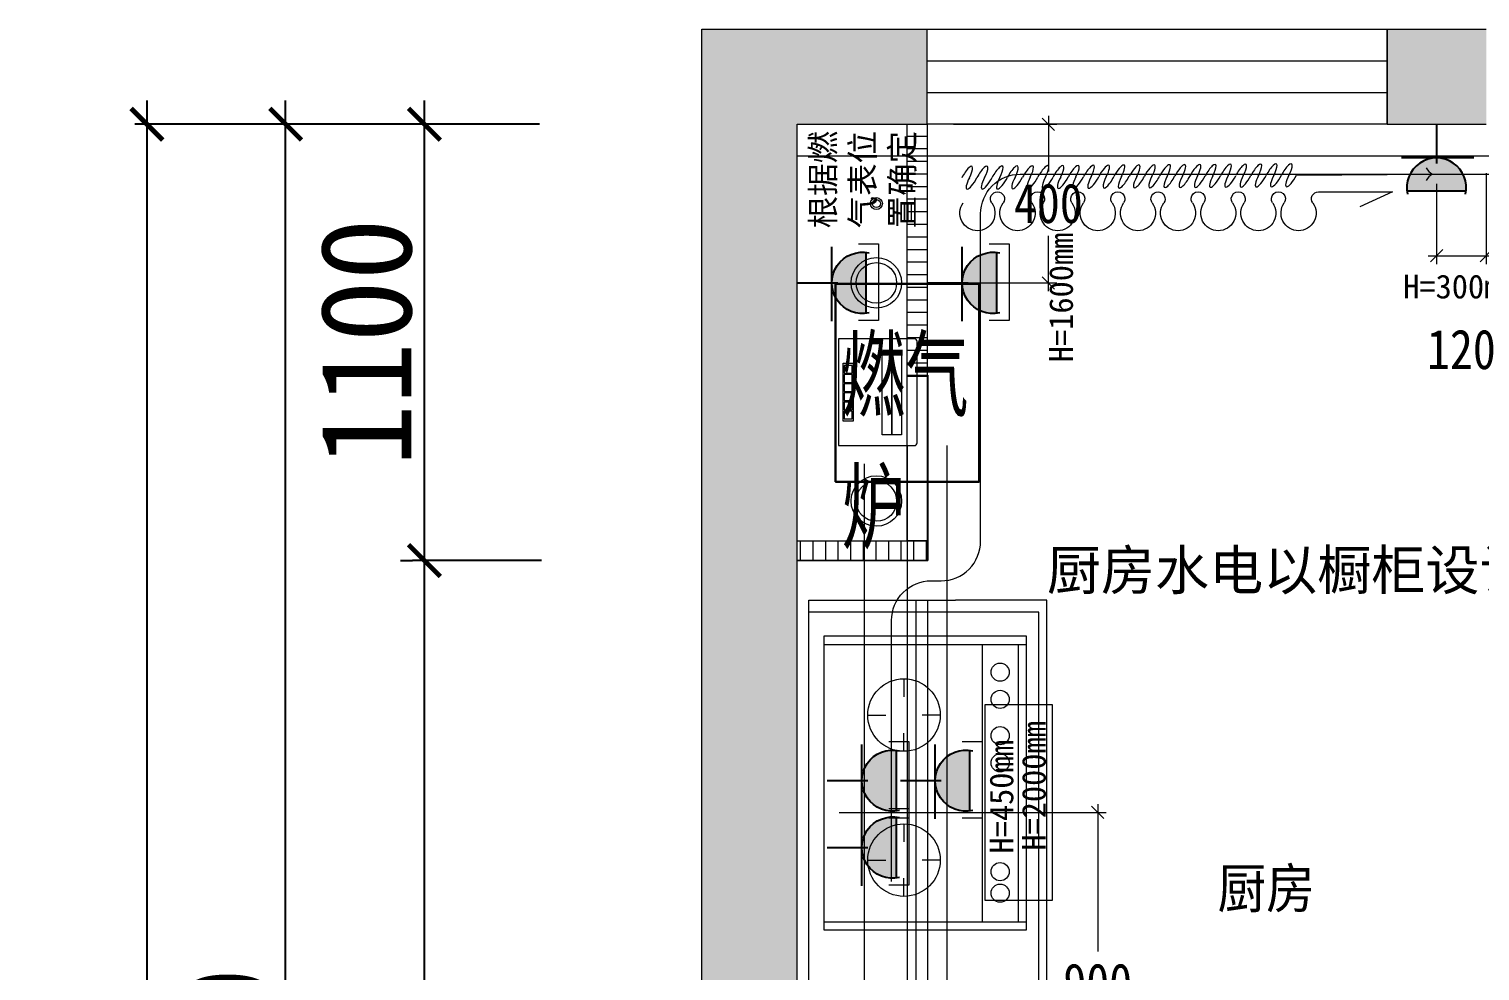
# Model space of a CAD drawing. Header units: millimetres. Extents: x -41640 to 3079702, y -5257903 to 68462.
# Drawn here: x 47798 to 51458, y 15065 to 17440 of the extents above; entities that cross this region are included whole.
import ezdxf

# ---------------------------------------------------------------- set-up
doc = ezdxf.new("R2010")
doc.units = ezdxf.units.MM
doc.header["$LTSCALE"] = 10
doc.linetypes.add('CONTINOUS', pattern=[0])
doc.layers.get('0').update_dxf_attribs({"color": 255})
doc.layers.get('Defpoints').update_dxf_attribs({"color": 255})
for name, color, linetype, lineweight in [('1强弱电插座尺寸', 5, 'Continuous', 0), ('1强电插座布线图', 1, 'Continuous', 30), ('1强电插座布置图', 1, 'Continuous', 30), ('1给水平面布置图', 4, 'Continuous', 13), ('浅线', 251, 'CONTINOUS', 0)]:
    doc.layers.add(name, color=color, linetype=linetype, lineweight=lineweight)
doc.layers.add('2323', color=4, linetype='Continuous')
doc.layers.add('LAYER2', color=8, linetype='Continuous')
doc.styles.add('_THVAC_DIM', font='SIMPLEX', dxfattribs={"width": 0.8, "height": 3.5, "bigfont": 'HZTXT'})
doc.styles.add('_宋体', font='')
doc.styles.get("Standard").update_dxf_attribs({"font": ''})
doc.styles.add('夏建东', font='', dxfattribs={"width": 0.85})
doc.styles.add('邓林', font='simhei.ttf')
doc.styles.get('_宋体').set_extended_font_data('SimSun')
doc.styles.get('Standard').set_extended_font_data('SimSun')
doc.styles.get('夏建东').set_extended_font_data('SimSun')
doc.dimstyles.new('g', dxfattribs={"dimtxt": 100, "dimasz": 31, "dimexe": 21, "dimexo": 30, "dimgap": 31, "dimtad": 1, "dimtih": 1, "dimtoh": 1, "dimdec": 0, "dimrnd": 10, "dimdsep": 46, "dimtxsty": '夏建东', "dimblk": 'OBLIQUE', "dimcen": 2.5, "dimdle": 21, "dimclrd": 5, "dimclre": 5, "dimclrt": 5, "dimadec": 0, "dimazin": 0, "dimtfac": 1, "dimtdec": 0, "dimtmove": 2, "dimatfit": 3, "dimldrblk": 'DOT', "dimfxl": 300, "dimlwd": -1, "dimlwe": -1, "dimarcsym": 1})
doc.dimstyles.get("Standard").update_dxf_attribs({"dimtxt": 0.18, "dimasz": 0.18, "dimexe": 0.18, "dimexo": 0.0625, "dimgap": 0.09, "dimtad": 0, "dimtih": 1, "dimtoh": 1, "dimdec": 4, "dimzin": 0, "dimdsep": 46, "dimtxsty": 'Standard', "dimcen": 0.09, "dimadec": 0, "dimazin": 0, "dimtfac": 1, "dimtdec": 4, "dimtofl": 0, "dimtmove": 0, "dimatfit": 3, "dimfxl": 1, "dimtolj": 1, "dimtzin": 0, "dimarcsym": 0})

# ---------------------------------------------------------------- blocks, each defined once
blk = doc.blocks.new('_ArchTick')
at = {"color": 0, "linetype": 'ByBlock', "const_width": 0.15}
blk.add_lwpolyline([(-0.5, -0.5), (0.5, 0.5)], dxfattribs=at)
blk = doc.blocks.new('*D890')
at = {"layer": 'Defpoints', "color": 0, "lineweight": 30, "ltscale": 0.5}
for p in [(48795.6, 16099.8), (48795.6, 16099.8), (48795.6, 12464.8)]:
    blk.add_point(p, dxfattribs=at)
at = {"layer": '浅线', "color": 8, "lineweight": -2, "ltscale": 0.5}
for p, q in [((48795.6, 12404.8), (48795.6, 16159.8)), ((48735.6, 16099.8), (48765.6, 16099.8)), ((48855.6, 12464.8), (48825.6, 12464.8))]:
    blk.add_line(p, q, dxfattribs=at)
at = {"layer": '浅线', "color": 8, "lineweight": -2, "ltscale": 0.5, "xscale": 80, "yscale": 80, "zscale": 80}
for p, rotation in [((48795.6, 16099.8), 90), ((48795.6, 12464.8), 270)]:
    blk.add_blockref('_ArchTick', p, dxfattribs=dict(at, rotation=rotation))
at = {"layer": '浅线', "color": 45, "ltscale": 0.5, "insert": (48650.6, 14282.3), "char_height": 230, "attachment_point": 5, "rotation": 90, "style": '邓林', "bg_fill": 3, "box_fill_scale": 1.1, "bg_fill_color": 256, "bg_fill_true_color": 13158600, "bg_fill_transparency": 15657684}
blk.add_mtext('3635', dxfattribs=at)
blk = doc.blocks.new('_Dot')
at = {"color": 0, "linetype": 'ByBlock', "lineweight": -2}
blk.add_line((-0.5, 0), (-1, 0), dxfattribs=at)
at = {"color": 0, "linetype": 'ByBlock', "const_width": 0.5}
blk.add_lwpolyline([(-0.25, 0, 1), (0.25, 0, 1)], format="xyb", close=True, dxfattribs=at)
blk = doc.blocks.new('DOT')
at = {"color": 0, "linetype": 'ByBlock'}
blk.add_line((-0.35, 0), (-1, 0), dxfattribs=at)
at = {"color": 0, "linetype": 'ByBlock', "const_width": 0.35}
blk.add_lwpolyline([(-0.175, 0, 1), (0.175, 0, 1)], format="xyb", close=True, dxfattribs=at)
blk = doc.blocks.new('*D892')
at = {"layer": 'Defpoints', "color": 0, "lineweight": 30, "ltscale": 0.5}
for p in [(49145.6, 17199.8), (48095.6, 7529.8), (49145.6, 7529.8)]:
    blk.add_point(p, dxfattribs=at)
at = {"layer": '浅线', "color": 8, "lineweight": -2, "ltscale": 0.5}
for p, q in [((48095.6, 17259.8), (48095.6, 7469.8)), ((49085.6, 17199.8), (48065.6, 17199.8)), ((49085.6, 7529.8), (48065.6, 7529.8))]:
    blk.add_line(p, q, dxfattribs=at)
at = {"layer": '浅线', "color": 8, "lineweight": -2, "ltscale": 0.5, "xscale": 80, "yscale": 80, "zscale": 80}
for p, rotation in [((48095.6, 17199.8), 90), ((48095.6, 7529.8), 270)]:
    blk.add_blockref('_ArchTick', p, dxfattribs=dict(at, rotation=rotation))
at = {"layer": '浅线', "color": 45, "ltscale": 0.5, "insert": (47949.3, 12364.8), "char_height": 230, "attachment_point": 5, "rotation": 90, "style": '邓林', "bg_fill": 3, "box_fill_scale": 1.1, "bg_fill_color": 256, "bg_fill_true_color": 13158600, "bg_fill_transparency": 8725552}
blk.add_mtext('9670', dxfattribs=at)
blk = doc.blocks.new('*D921')
at = {"layer": 'Defpoints', "color": 0, "lineweight": 30, "ltscale": 0.5}
for p in [(48445.6, 17199.8), (49145.6, 17199.8), (49390.5, 12319.8)]:
    blk.add_point(p, dxfattribs=at)
at = {"layer": '浅线', "color": 8, "lineweight": -2, "ltscale": 0.5}
for p, q in [((48445.6, 12259.8), (48445.6, 17259.8)), ((49085.6, 17199.8), (48415.6, 17199.8)), ((49330.5, 12319.8), (48415.6, 12319.8))]:
    blk.add_line(p, q, dxfattribs=at)
at = {"layer": '浅线', "color": 8, "lineweight": -2, "ltscale": 0.5, "xscale": 80, "yscale": 80, "zscale": 80}
for p, rotation in [((48445.6, 17199.8), 90), ((48445.6, 12319.8), 270)]:
    blk.add_blockref('_ArchTick', p, dxfattribs=dict(at, rotation=rotation))
at = {"layer": '浅线', "color": 45, "ltscale": 0.5, "insert": (48299.3, 14759.8), "char_height": 230, "attachment_point": 5, "rotation": 90, "style": '邓林', "bg_fill": 3, "box_fill_scale": 1.1, "bg_fill_color": 256, "bg_fill_true_color": 13158600, "bg_fill_transparency": 15653556}
blk.add_mtext('4880', dxfattribs=at)
blk = doc.blocks.new('*D922')
at = {"layer": 'Defpoints', "color": 0, "lineweight": 30, "ltscale": 0.5}
for p in [(48795.6, 17199.8), (49045.6, 17199.8), (49151.1, 16099.8)]:
    blk.add_point(p, dxfattribs=at)
at = {"layer": '浅线', "color": 8, "lineweight": -2, "ltscale": 0.5}
for p, q in [((48795.6, 16039.8), (48795.6, 17259.8)), ((48985.6, 17199.8), (48765.6, 17199.8)), ((49091.1, 16099.8), (48765.6, 16099.8))]:
    blk.add_line(p, q, dxfattribs=at)
at = {"layer": '浅线', "color": 8, "lineweight": -2, "ltscale": 0.5, "xscale": 80, "yscale": 80, "zscale": 80}
for p, rotation in [((48795.6, 17199.8), 90), ((48795.6, 16099.8), 270)]:
    blk.add_blockref('_ArchTick', p, dxfattribs=dict(at, rotation=rotation))
at = {"layer": '浅线', "color": 45, "ltscale": 0.5, "insert": (48649.3, 16649.8), "char_height": 230, "attachment_point": 5, "rotation": 90, "style": '邓林', "bg_fill": 3, "box_fill_scale": 1.1, "bg_fill_color": 256, "bg_fill_true_color": 13158600, "bg_fill_transparency": 3873330}
blk.add_mtext('1100', dxfattribs=at)
blk = doc.blocks.new('_Oblique')
at = {"color": 0, "linetype": 'ByBlock', "lineweight": -2}
blk.add_line((-0.5, -0.5), (0.5, 0.5), dxfattribs=at)
blk = doc.blocks.new('*D931')
at = {"layer": '1强弱电插座尺寸', "color": 5, "ltscale": 0.01}
for p, q in [((50493.8, 15485.8), (50493.8, 15114.5)), ((49841.6, 15464.8), (50514.8, 15464.8)), ((50493.8, 14546.2), (50493.8, 14952.5)), ((50001.7, 14567.2), (50514.8, 14567.2))]:
    blk.add_line(p, q, dxfattribs=at)
at = {"layer": 'Defpoints', "color": 0, "linetype": 'ByBlock', "lineweight": 30, "ltscale": 0.01}
for p in [(49811.6, 15464.8), (50493.8, 15464.8), (49971.7, 14567.2)]:
    blk.add_point(p, dxfattribs=at)
at = {"layer": '1强弱电插座尺寸', "color": 5, "linetype": 'ByBlock', "ltscale": 0.01, "xscale": 31, "yscale": 31, "zscale": 31}
for p, rotation in [((50493.8, 15464.8), 90), ((50493.8, 14567.2), 270)]:
    blk.add_blockref('_Oblique', p, dxfattribs=dict(at, rotation=rotation))
at = {"layer": '1强弱电插座尺寸', "color": 5, "linetype": 'ByBlock', "lineweight": 13, "ltscale": 0.01, "insert": (50493.8, 15033.5), "char_height": 100, "attachment_point": 5, "style": '夏建东'}
blk.add_mtext('900', dxfattribs=at)
blk = doc.blocks.new('*D932')
at = {"layer": '1强弱电插座尺寸', "color": 5, "ltscale": 0.01}
for p, q in [((51473.6, 17076), (51473.6, 16847.1)), ((51348.6, 17049.7), (51348.6, 16847.1)), ((51327.6, 16868.1), (51494.6, 16868.1))]:
    blk.add_line(p, q, dxfattribs=at)
at = {"layer": 'Defpoints', "color": 0, "linetype": 'ByBlock', "lineweight": 30, "ltscale": 0.01}
for p in [(51473.6, 17106), (51348.6, 17079.7), (51473.6, 16868.1)]:
    blk.add_point(p, dxfattribs=at)
at = {"layer": '1强弱电插座尺寸', "color": 5, "linetype": 'ByBlock', "ltscale": 0.01, "xscale": 31, "yscale": 31, "zscale": 31, "rotation": 180}
blk.add_blockref('_Oblique', (51348.6, 16868.1), dxfattribs=at)
at = {"layer": '1强弱电插座尺寸', "color": 5, "linetype": 'ByBlock', "ltscale": 0.01, "xscale": 31, "yscale": 31, "zscale": 31}
blk.add_blockref('_Oblique', (51473.6, 16868.1), dxfattribs=at)
at = {"layer": '1强弱电插座尺寸', "color": 5, "linetype": 'ByBlock', "lineweight": 13, "ltscale": 0.01, "insert": (51411.1, 16631.6), "char_height": 100, "attachment_point": 5, "style": '夏建东'}
blk.add_mtext('120', dxfattribs=at)
blk = doc.blocks.new('b-ranqijiliang')
at = {"color": 0, "linetype": 'ByBlock', "elevation": 0}
blk.add_lwpolyline([(199708.9, 31158), (199708.9, 31342.3), (199308.9, 31342.3), (199308.9, 31058, 0.414214), (199318.9, 31048), (199698.9, 31048, 0.414214), (199708.9, 31058), (199708.9, 31158)], format="xyb", dxfattribs=at)
for points in [[(199400.9, 31324), (199616.9, 31324), (199616.9, 31287.5), (199400.9, 31287.5)], [(199438, 31291.2), (199438, 31320.4), (199408.8, 31320.4), (199408.8, 31291.2)], [(199472.2, 31291.2), (199472.2, 31320.4), (199443, 31320.4), (199443, 31291.2)], [(199506.4, 31291.2), (199506.4, 31320.4), (199477.2, 31320.4), (199477.2, 31291.2)], [(199540.6, 31291.2), (199540.6, 31320.4), (199511.4, 31320.4), (199511.4, 31291.2)], [(199574.8, 31291.2), (199574.8, 31320.4), (199545.6, 31320.4), (199545.6, 31291.2)], [(199609, 31291.2), (199609, 31320.4), (199579.8, 31320.4), (199579.8, 31291.2)], [(199349.6, 31178.8), (199663.2, 31178.8), (199663.2, 31142.3), (199349.6, 31142.3)], [(199349.6, 31142.3), (199663.2, 31142.3), (199663.2, 31105.8), (199349.6, 31105.8)]]:
    blk.add_lwpolyline(points, close=True, dxfattribs=at)
blk = doc.blocks.new('强电插座')
at = {"lineweight": 0}
h = blk.add_hatch(color=12, dxfattribs=at)
h.set_gradient(color1=(216, 3, 3), color2=(230, 5, 5), tint=1, name='CYLINDER')
h.paths.add_polyline_path([(88497.8, 75989.2, 1.129445), (88497.8, 75909.4)])
at = {"layer": '2323', "color": 1}
for p, q in [((88452.6, 75999.6), (88452.6, 75902)), ((88497.8, 75989.2), (88497.8, 75909.4)), ((88407.2, 75949.3), (88460.4, 75949.3))]:
    blk.add_line(p, q, dxfattribs=at)
blk.add_arc((88492.9, 75949.3), 40.2, 77.2553, 282.7447, dxfattribs=at)
at = {"layer": 'LAYER2', "color": 1, "ltscale": 20}
blk.add_line((88456.4, 75966.1), (88456.4, 75966.1), dxfattribs=at)
blk = doc.blocks.new('强电防水插座')
at = {"layer": '1强电插座布置图', "color": 1, "linetype": 'ByBlock', "lineweight": 9}
blk.add_lwpolyline([(-166178.2, 222988.6), (-166178.2, 223049.7), (-165944.2, 223049.7), (-165944.2, 222988.6)], dxfattribs=at)
at = {"layer": '1强电插座布置图', "color": 250, "linetype": 'ByBlock', "lineweight": 9, "extrusion": (0, 0, -1), "xscale": 2.325322137214242, "yscale": 2.325322137214242, "zscale": -2.325322137599869, "rotation": 90}
blk.add_blockref('强电插座', (342665.7, 17225.9), dxfattribs=at)
blk = doc.blocks.new('*D960')
at = {"layer": '1强弱电插座尺寸', "color": 5, "ltscale": 0.01}
for p, q in [((50369.3, 17220.8), (50369.3, 17080.8)), ((50130.2, 17199.8), (50390.3, 17199.8)), ((50369.3, 16778.8), (50369.3, 16918.8)), ((50129.7, 16799.8), (50390.3, 16799.8))]:
    blk.add_line(p, q, dxfattribs=at)
at = {"layer": 'Defpoints', "color": 0, "linetype": 'ByBlock', "lineweight": 30, "ltscale": 0.01}
for p in [(50100.2, 17199.8), (50099.7, 16799.8), (50369.3, 16799.8)]:
    blk.add_point(p, dxfattribs=at)
at = {"layer": '1强弱电插座尺寸', "color": 5, "linetype": 'ByBlock', "ltscale": 0.01, "xscale": 31, "yscale": 31, "zscale": 31}
for p, rotation in [((50369.3, 17199.8), 90), ((50369.3, 16799.8), 270)]:
    blk.add_blockref('_Oblique', p, dxfattribs=dict(at, rotation=rotation))
at = {"layer": '1强弱电插座尺寸', "color": 5, "linetype": 'ByBlock', "lineweight": 13, "ltscale": 0.01, "insert": (50369.3, 16999.8), "char_height": 100, "attachment_point": 5, "style": '夏建东'}
blk.add_mtext('400', dxfattribs=at)

msp = doc.modelspace()

# ---------------------------------------------------------------- hatches: boundary and pattern name
at = {"layer": '浅线', "ltscale": 0.5}
h = msp.add_hatch(color=256, dxfattribs=at)
h.dxf.hatch_style = 1
h.paths.add_polyline_path([(49495.6, 10089.8), (52107.6, 10089.8), (52107.6, 7289.8), (52497.6, 7289.8), (52497.6, 7529.8), (52347.6, 7529.8), (52347.6, 10329.8), (49735.6, 10329.8), (49735.6, 17199.8), (50063.6, 17199.8), (50063.6, 17439.8), (49495.6, 17439.8)])
h = msp.add_hatch(color=256, dxfattribs=at)
h.dxf.hatch_style = 1
h.paths.add_polyline_path([(52063.6, 17439.8), (52063.6, 17199.8), (53063.6, 17199.8), (53063.6, 17439.8)])
h.paths.add_polyline_path([(51223.6, 17199.8), (51473.6, 17199.8), (51473.6, 17439.8), (51223.6, 17439.8)])
h = msp.add_hatch(dxfattribs=at)
h.set_pattern_fill('ANSI31', color=256, scale=10, angle=135)
h.set_pattern_definition([(180, (-413968.42, -221526.447), (-5e-15, -31.75), [])])
h.paths.add_polyline_path([(50013.6, 17199.8), (50063.6, 17199.8), (50063.6, 16564.8), (50013.6, 16564.8)])
h = msp.add_hatch(dxfattribs=at)
h.set_pattern_fill('ANSI31', color=256, scale=10, angle=45)
h.set_pattern_definition([(90, (-413964.42, -221526.447), (-31.75, 5e-15), [])])
h.paths.add_polyline_path([(49735.6, 16149.8), (50065.3, 16149.8), (50065.3, 16099.8), (49735.6, 16099.8)])

# ---------------------------------------------------------------- linework, layer by layer
at = {"layer": '1强弱电插座尺寸', "color": 1, "linetype": 'ByBlock', "lineweight": 9}
msp.add_lwpolyline([(50379.1, 15736.5), (50379.1, 15242.8), (50209.8, 15242.8), (50209.8, 15736.5)], close=True, dxfattribs=at)
at = {"layer": '1强电插座布线图', "color": 2, "lineweight": 0, "ltscale": 0.1}
msp.add_lwpolyline([(49973.9, 15290.7), (49973.9, 15948.8, -0.414214), (50073.9, 16048.8), (50098.6, 16048.8, 0.414214), (50198.6, 16148.8), (50198.6, 16973.9, -0.414214), (50298.6, 17073.9), (51844.4, 17073.9, -0.414214), (51944.4, 16973.9), (51944.4, 12843.5, 0.414214), (52044.4, 12743.5), (53403.5, 12743.5, -0.414214), (53503.5, 12643.5), (53503.5, 9561.7, 0.414214), (53603.5, 9461.7), (53807.6, 9461.7)], format="xyb", dxfattribs=at)
at = {"layer": '1给水平面布置图', "linetype": 'Continuous', "lineweight": 30}
msp.add_lwpolyline([(49832.7, 16797.8), (50194.4, 16797.8), (50194.4, 16298.5), (49832.7, 16298.5)], close=True, dxfattribs=at)
at = {"layer": '1给水平面布置图', "color": 1, "lineweight": 0, "ltscale": 0.1}
msp.add_lwpolyline([(50013.6, 16389.5), (50013.6, 11543.6), (64745.6, 11543.6), (64745.6, 11443.6), (49905.6, 11443.6), (49905.6, 13173.6)], dxfattribs=at)
at = {"layer": '1给水平面布置图', "lineweight": 0, "ltscale": 0.1}
msp.add_lwpolyline([(50113.6, 16389.5), (50113.6, 11643.6)], dxfattribs=at)
at = {"layer": '1给水平面布置图', "color": 6, "lineweight": 0, "ltscale": 0.1}
msp.add_lwpolyline([(49905.6, 13173.6), (49905.6, 16343.6)], dxfattribs=at)
at = {"layer": '浅线', "ltscale": 0.5}
for p, q in [((49495.6, 10089.8), (49495.6, 17439.8)), ((49495.6, 17439.8), (50063.6, 17439.8)), ((51223.6, 17439.8), (51473.6, 17439.8)), ((51223.6, 17199.8), (51223.6, 17439.8)), ((50063.6, 17359.8), (51223.6, 17359.8)), ((50063.6, 17279.8), (51223.6, 17279.8)), ((49735.6, 10329.8), (49735.6, 17199.8)), ((49735.6, 17199.8), (50063.6, 17199.8)), ((51223.6, 17199.8), (51473.6, 17199.8)), ((49735.6, 17119.8), (65335.6, 17119.8)), ((49735.6, 17119.8), (65335.6, 17119.8)), ((50995.3, 17071.3), (51338.4, 17073.9)), ((51050.9, 17029.2), (51237.2, 17029.2)), ((51237.2, 17029.2), (51155.2, 16991.9)), ((49964, 16659), (49839.8, 16659)), ((49839.8, 16659), (49839.8, 16389.5)), ((50031.3, 16659), (49964, 16659)), ((50038.1, 16396.3), (50038.1, 16652.3)), ((49950, 16416.9), (49950, 16628.2)), ((49950, 16628.2), (49974.5, 16628.2)), ((49974.5, 16628.2), (49974.5, 16416.9)), ((49974.5, 16416.9), (49974.5, 16628.2)), ((49974.5, 16628.2), (49999.1, 16628.2)), ((49999.1, 16628.2), (49999.1, 16416.9)), ((49852.1, 16451.5), (49852.1, 16597)), ((49852.1, 16597), (49876.7, 16597)), ((49874.2, 16591.7), (49854.6, 16591.7)), ((49854.6, 16591.7), (49854.6, 16572)), ((49874.2, 16572), (49874.2, 16591.7)), ((49876.7, 16597), (49876.7, 16451.5)), ((49854.6, 16572), (49874.2, 16572)), ((49874.2, 16568.7), (49854.6, 16568.7)), ((49854.6, 16568.7), (49854.6, 16549)), ((49854.6, 16549), (49874.2, 16549)), ((49874.2, 16545.6), (49854.6, 16545.6)), ((49854.6, 16545.6), (49854.6, 16526)), ((49874.2, 16549), (49874.2, 16568.7)), ((49874.2, 16526), (49874.2, 16545.6)), ((50013.6, 16564.8), (50063.6, 16564.8)), ((50013.6, 16149.8), (50013.6, 16564.8)), ((50063.6, 16566.4), (50063.6, 16151.4)), ((49854.6, 16526), (49874.2, 16526)), ((49874.2, 16522.6), (49854.6, 16522.6)), ((49854.6, 16522.6), (49854.6, 16502.9)), ((49874.2, 16502.9), (49874.2, 16522.6)), ((49854.6, 16502.9), (49874.2, 16502.9)), ((49874.2, 16499.5), (49854.6, 16499.5)), ((49854.6, 16499.5), (49854.6, 16479.9)), ((49854.6, 16479.9), (49874.2, 16479.9)), ((49874.2, 16476.5), (49854.6, 16476.5)), ((49854.6, 16476.5), (49854.6, 16456.8)), ((49874.2, 16479.9), (49874.2, 16499.5)), ((49874.2, 16456.8), (49874.2, 16476.5)), ((49876.7, 16451.5), (49852.1, 16451.5)), ((49854.6, 16456.8), (49874.2, 16456.8)), ((49974.5, 16416.9), (49950, 16416.9)), ((49999.1, 16416.9), (49974.5, 16416.9)), ((49839.8, 16389.5), (50031.3, 16389.5)), ((50063.6, 16149.8), (50013.6, 16149.8)), ((49765.6, 12494.8), (49765.6, 15999.8)), ((49765.6, 15999.8), (50135.3, 15999.8)), ((50035.6, 12464.8), (50035.6, 15999.8)), ((50065.6, 12464.8), (50065.6, 15999.8)), ((50365.6, 15999.8), (50135.3, 15999.8)), ((50365.6, 12969.8), (50365.6, 15999.8)), ((50345.6, 15969.8), (49765.6, 15969.8)), ((50345.6, 12949.8), (50345.6, 15969.8)), ((49804, 15167.8), (49804, 15909.8)), ((49804, 15909.8), (50313, 15909.8)), ((50313, 15886.9), (49804, 15886.9)), ((50202, 15886.9), (50202, 15187.8)), ((50293.4, 15886.9), (50293.4, 15187.8)), ((50313, 15909.8), (50313, 15167.8)), ((50005.2, 15801.8), (50005.2, 15756.1)), ((49913.7, 15710.3), (49959.5, 15710.3)), ((50096.6, 15710.3), (50050.9, 15710.3)), ((50005.2, 15618.9), (50005.2, 15664.6)), ((50005.2, 15436), (50005.2, 15390.3)), ((49913.7, 15344.6), (49959.5, 15344.6)), ((50096.6, 15344.6), (50050.9, 15344.6)), ((50005.2, 15253.1), (50005.2, 15298.9)), ((50192.6, 15187.8), (49804, 15187.8)), ((50313, 15187.8), (49804, 15187.8)), ((50313, 15167.8), (49804, 15167.8))]:
    msp.add_line(p, q, dxfattribs=at)
for points in [[(50063.6, 17439.8), (51223.6, 17439.8), (51223.6, 17199.8), (50063.6, 17199.8)], [(50013.6, 17199.8), (50063.6, 17199.8), (50063.6, 16564.8), (50013.6, 16564.8)], [(50013.6, 16566.8), (50065.6, 16566.8), (50065.6, 16149.8), (50013.6, 16149.8)], [(49735.6, 16149.8), (50065.3, 16149.8), (50065.3, 16099.8), (49735.6, 16099.8)]]:
    msp.add_lwpolyline(points, close=True, dxfattribs=at)
msp.add_lwpolyline([(49735.6, 16099.8), (50065.3, 16099.8), (50065.3, 16149.8), (50035.6, 16149.8), (50035.6, 16149.8)], dxfattribs=at)
for centre, radius in [((49935.6, 16999.8), 15), ((49935.6, 16999.8), 15), ((49935.6, 16999.8), 10), ((49935.6, 16999.8), 10), ((49935.6, 16799.8), 63.7), ((49935.6, 16799.8), 51.1), ((49935.6, 16249.8), 63.7), ((49935.6, 16249.8), 51.1), ((50247.7, 15818.4), 22.9), ((50005.2, 15710.3), 91.4), ((50247.7, 15749.8), 22.9), ((50247.7, 15658.3), 22.9), ((50247.7, 15589.8), 22.9), ((50005.2, 15344.6), 91.4), ((50247.7, 15315.4), 22.9), ((50247.7, 15261.3), 22.9)]:
    msp.add_circle(centre, radius, dxfattribs=at)
for centre, radius, start, end in [((51354.5, 17106.2), 36.1, 207.2553, 243.4645), ((51355, 17041.9), 36.1, 117.4106, 153.6198), ((50031.3, 16652.3), 6.74, 0, 90), ((50031.3, 16396.3), 6.74, 270, 0)]:
    msp.add_arc(centre, radius, start, end, dxfattribs=at)
for centre, major_axis, start_param, end_param in [((50160.5, 17064.9), (16.3, 28.7), 4.858306, 7.999899), ((50198.9, 17065.2), (16.3, 28.7), 4.858306, 7.999899), ((50237.2, 17065.5), (16.3, 28.7), 4.858306, 7.999899), ((50275.6, 17065.8), (16.3, 28.7), 4.858306, 7.999899), ((50314, 17066.1), (16.3, 28.7), 4.858306, 7.999899), ((50352.4, 17066.4), (16.3, 28.7), 4.858306, 7.999899), ((50390.8, 17066.7), (16.3, 28.7), 4.858306, 7.999899), ((50429.2, 17067), (16.3, 28.7), 4.858306, 7.999899), ((50467.5, 17067.3), (16.3, 28.7), 4.858306, 7.999899), ((50505.9, 17067.6), (-16.3, -28.7), 1.716714, 4.858306), ((50544.3, 17067.8), (-16.3, -28.7), 1.716714, 4.858306), ((50582.7, 17068.1), (-16.3, -28.7), 1.716714, 4.858306), ((50621.1, 17068.4), (-16.3, -28.7), 1.716714, 4.858306), ((50659.5, 17068.7), (-16.3, -28.7), 1.716714, 4.858306), ((50697.9, 17069), (-16.3, -28.7), 1.716714, 4.858306), ((50736.2, 17069.3), (-16.3, -28.7), 1.716714, 4.858306), ((50774.6, 17069.6), (16.3, 28.7), 4.858306, 7.999899), ((50813, 17069.9), (16.3, 28.7), 4.858306, 7.999899), ((50851.4, 17070.2), (16.3, 28.7), 4.858306, 7.999899), ((50889.8, 17070.5), (16.3, 28.7), 4.858306, 7.999899), ((50928.2, 17070.8), (16.3, 28.7), 4.858306, 7.999899), ((50966.5, 17071.1), (16.3, 28.7), 4.858306, 7.999899), ((50179.7, 17065.1), (16.3, 28.7), 1.716714, 4.858306), ((50218, 17065.4), (16.3, 28.7), 1.716714, 4.858306), ((50256.4, 17065.6), (16.3, 28.7), 1.716714, 4.858306), ((50294.8, 17065.9), (16.3, 28.7), 1.716714, 4.858306), ((50333.2, 17066.2), (16.3, 28.7), 1.716714, 4.858306), ((50371.6, 17066.5), (16.3, 28.7), 1.716714, 4.858306), ((50410, 17066.8), (16.3, 28.7), 1.716714, 4.858306), ((50448.4, 17067.1), (16.3, 28.7), 1.716714, 4.858306), ((50486.7, 17067.4), (16.3, 28.7), 1.716714, 4.858306), ((50525.1, 17067.7), (-16.3, -28.7), 4.858306, 7.999899), ((50563.5, 17068), (-16.3, -28.7), 4.858306, 7.999899), ((50601.9, 17068.3), (-16.3, -28.7), 4.858306, 7.999899), ((50640.3, 17068.6), (-16.3, -28.7), 4.858306, 7.999899), ((50678.7, 17068.9), (-16.3, -28.7), 4.858306, 7.999899), ((50717, 17069.2), (-16.3, -28.7), 4.858306, 7.999899), ((50755.4, 17069.5), (16.3, 28.7), 1.716714, 4.858306), ((50793.8, 17069.8), (16.3, 28.7), 1.716714, 4.858306), ((50832.2, 17070), (16.3, 28.7), 1.716714, 4.858306), ((50870.6, 17070.3), (16.3, 28.7), 1.716714, 4.858306), ((50909, 17070.6), (16.3, 28.7), 1.716714, 4.858306), ((50947.4, 17070.9), (16.3, 28.7), 1.716714, 4.858306), ((50985.7, 17071.2), (16.3, 28.7), 1.716714, 4.858306)]:
    msp.add_ellipse(centre, major_axis=major_axis, ratio=0.254545, start_param=start_param, end_param=end_param, dxfattribs=at)
at = {"layer": '浅线', "ltscale": 0.5, "extrusion": (0, 0, -1)}
for centre, major_axis, start_param, end_param in [((50241.1, 17011.5), (12.6, -12.6), 1.740708, 3.927048), ((50240.9, 17011.5), (-12.6, -12.6), 2.356251, 4.542591), ((50342.1, 17011.5), (-12.6, -12.6), 0.169911, 4.542591), ((50443.4, 17011.5), (12.6, -12.6), 1.740708, 6.113388), ((50544.6, 17011.5), (12.6, -12.6), 1.740708, 6.113388), ((50645.9, 17011.5), (12.6, -12.6), 1.740708, 3.927048), ((50645.9, 17011.5), (-12.6, -12.6), 2.356251, 4.542591), ((50747.1, 17011.5), (-12.6, -12.6), 0.169911, 4.542591), ((50848.4, 17011.5), (12.6, -12.6), 1.740708, 6.113388), ((50949.6, 17011.5), (12.6, -12.6), 1.740708, 6.113388), ((51050.9, 17011.5), (12.6, -12.6), 1.740708, 3.927048), ((50190.5, 16975.7), (31.3, -31.3), 0.785455, 2.971795), ((50190.5, 16975.7), (31.3, -31.3), 4.8823, 7.06864), ((50291.5, 16975.7), (-31.3, -31.3), -0.785341, 1.400999), ((50291.5, 16975.7), (-31.3, -31.3), 3.311504, 5.497844), ((50392.8, 16975.7), (31.3, -31.3), 0.785455, 2.971795), ((50392.8, 16975.7), (31.3, -31.3), 4.8823, 7.06864), ((50494, 16975.7), (31.3, -31.3), 0.785455, 2.971795), ((50494, 16975.7), (-31.3, -31.3), 3.311504, 5.497844), ((50595.3, 16975.7), (31.3, -31.3), 0.785455, 2.971795), ((50595.3, 16975.7), (31.3, -31.3), 4.8823, 7.06864), ((50696.5, 16975.7), (-31.3, -31.3), -0.785341, 1.400999), ((50696.5, 16975.7), (-31.3, -31.3), 3.311504, 5.497844), ((50797.8, 16975.7), (31.3, -31.3), 0.785455, 2.971795), ((50797.8, 16975.7), (31.3, -31.3), 4.8823, 7.06864), ((50899, 16975.7), (31.3, -31.3), 0.785455, 2.971795), ((50899, 16975.7), (-31.3, -31.3), 3.311504, 5.497844), ((51000.3, 16975.7), (31.3, -31.3), 0.785455, 2.971795), ((51000.3, 16975.7), (31.3, -31.3), 4.8823, 7.06864)]:
    msp.add_ellipse(centre, major_axis=major_axis, ratio=1, start_param=start_param, end_param=end_param, dxfattribs=at)

# ---------------------------------------------------------------- block references
at = {"layer": '1强电插座布置图', "color": 1, "linetype": 'ByBlock', "lineweight": 9, "rotation": 270}
for name, p, xscale, yscale, zscale in [('强电插座', (-90223.1, 181993.2), 1.864028126758058, 1.864028126758058, 1.864028126746416), ('强电防水插座', (-134446.6, -120475.7), 0.8266666851995979, 0.8266666851995979, 0.8266666851937761), ('强电防水插座', (-134117.4, -120475.7), 0.8266666851995979, 0.8266666851995979, 0.8266666851937761), ('强电防水插座', (-134370.5, -121730.6), 0.8266666851995979, 0.8266666851995979, 0.8266666851937761), ('强电防水插座', (-134185.5, -121730.6), 0.8266666851995979, 0.8266666851995979, 0.8266666851937761), ('强电防水插座', (-134370.5, -121899.3), 0.8266666851995979, 0.8266666851995979, 0.8266666851937761)]:
    msp.add_blockref(name, p, dxfattribs=dict(at, xscale=xscale, yscale=yscale, zscale=zscale))
at = {"layer": '浅线', "ltscale": 0.5, "xscale": 0.6736769493727479, "yscale": 0.6736769493727479, "zscale": 0.6736769493647001, "rotation": 90}
msp.add_blockref('b-ranqijiliang', (70954.4, -117880.3, 0), dxfattribs=at)

# ---------------------------------------------------------------- texts
at = {"layer": '1强弱电插座尺寸', "color": 1, "linetype": 'ByBlock', "lineweight": 9, "char_height": 60, "width": 325.854, "attachment_point": 9}
for s, insert, rotation in [('{\\fSimSun|b0|i0|c134|p2;根据燃气表位置确定}', (50037.7, 17182.8), 90), ('H=1600mm', (50432.3, 16926.4), 90), ('H=300mm', (51550.1, 16759.6), 360), ('H=2000mm', (50363.7, 15694.9), 90), ('H=450mm', (50281.9, 15647), 90)]:
    msp.add_mtext(s, dxfattribs=dict(at, insert=insert, rotation=rotation))
at = {"layer": '1给水平面布置图', "linetype": 'Continuous', "lineweight": 30, "insert": (49848.3, 16662.2), "char_height": 200, "width": 383.478, "attachment_point": 1, "style": '_THVAC_DIM'}
msp.add_mtext('燃气炉', dxfattribs=at)
at = {"layer": '浅线', "ltscale": 0.5, "char_height": 100, "attachment_point": 1}
for s, width, insert, style in [('厨房水电以橱柜设计为准', 6445.642, (50365.6, 16125.9), '_宋体'), ('{\\fSimSun|b0|i0|c134|p2;\\W0.9;厨房}', 1397.063, (50796, 15323.6), '夏建东')]:
    msp.add_mtext_dynamic_manual_height_columns(s, width=width, gutter_width=12.5, heights=[0], dxfattribs=dict(at, insert=insert, style=style))

# ---------------------------------------------------------------- dimensions: what is measured, and where the dimension line sits
at = {"layer": '1强弱电插座尺寸', "color": 4, "linetype": 'ByBlock', "lineweight": 13, "ltscale": 0.01}
dim = msp.add_linear_dim(base=(50369.3, 16799.8), p1=(50100.2, 17199.8), p2=(50099.7, 16799.8), angle=90, dimstyle='g', dxfattribs=at)
dim.commit()
dim.dimension.update_dxf_attribs({"geometry": '*D960', "text_midpoint": (50369.3, 16999.8)})
dim = msp.add_linear_dim(base=(51473.6, 16868.1), p1=(51348.6, 17079.7), p2=(51473.6, 17106), dimstyle='g', dxfattribs=at)
dim.commit()
dim.dimension.update_dxf_attribs({"geometry": '*D932', "text_midpoint": (51411.1, 16631.6)})
dim = msp.add_linear_dim(base=(50493.8, 15464.8), p1=(49971.7, 14567.2), p2=(49811.6, 15464.8), angle=90, dimstyle='g', dxfattribs=at)
dim.commit()
dim.dimension.update_dxf_attribs({"geometry": '*D931', "text_midpoint": (50493.8, 15033.5), "dimtype": 160})
at = {"layer": '浅线', "ltscale": 0.5}
dim = msp.add_linear_dim(base=(48795.6, 16099.8), p1=(48795.6, 12464.8), p2=(48795.6, 16099.8), angle=90, dimstyle='Standard', override={"dimtxt": 230, "dimasz": 80, "dimexe": 30, "dimexo": 60, "dimgap": 30, "dimtad": 1, "dimtih": 0, "dimtoh": 0, "dimdec": 0, "dimzin": 8, "dimdsep": 44, "dimtxsty": '邓林', "dimblk": 'ArchTick', "dimcen": 2.5, "dimdle": 60, "dimclrd": 8, "dimclre": 8, "dimclrt": 45, "dimtdec": 0, "dimtofl": 1, "dimtmove": 1, "dimldrblk": 'Dot', "dimfxl": 5, "dimtfill": 1, "dimtolj": 0, "dimtzin": 8}, dxfattribs=at)
dim.commit()
dim.dimension.update_dxf_attribs({"geometry": '*D890', "text_midpoint": (48650.6, 14282.3)})

# ---------------------------------------------------------------- next in the draw order: dimensions: what is measured, and where the dimension line sits
dim = msp.add_linear_dim(base=(48095.6, 7529.8), p1=(49145.6, 17199.8), p2=(49145.6, 7529.8), angle=90, dimstyle='Standard', override={"dimtxt": 230, "dimasz": 80, "dimexe": 30, "dimexo": 60, "dimgap": 30, "dimtad": 1, "dimtih": 0, "dimtoh": 0, "dimdec": 0, "dimzin": 8, "dimdsep": 44, "dimtxsty": '邓林', "dimblk": 'ArchTick', "dimcen": 2.5, "dimdle": 60, "dimclrd": 8, "dimclre": 8, "dimclrt": 45, "dimtdec": 0, "dimtofl": 1, "dimtmove": 1, "dimldrblk": 'Dot', "dimfxl": 5, "dimtfill": 1, "dimtolj": 0, "dimtzin": 8}, dxfattribs=at)
dim.commit()
dim.dimension.update_dxf_attribs({"geometry": '*D892', "text_midpoint": (47949.3, 12364.8)})

# ---------------------------------------------------------------- next in the draw order: dimensions: what is measured, and where the dimension line sits
dim = msp.add_linear_dim(base=(48445.6, 17199.8), p1=(49390.5, 12319.8), p2=(49145.6, 17199.8), angle=90, dimstyle='Standard', override={"dimtxt": 230, "dimasz": 80, "dimexe": 30, "dimexo": 60, "dimgap": 30, "dimtad": 1, "dimtih": 0, "dimtoh": 0, "dimdec": 0, "dimzin": 8, "dimdsep": 44, "dimtxsty": '邓林', "dimblk": 'ArchTick', "dimcen": 2.5, "dimdle": 60, "dimclrd": 8, "dimclre": 8, "dimclrt": 45, "dimtdec": 0, "dimtofl": 1, "dimtmove": 1, "dimldrblk": 'Dot', "dimfxl": 5, "dimtfill": 1, "dimtolj": 0, "dimtzin": 8}, dxfattribs=at)
dim.commit()
dim.dimension.update_dxf_attribs({"geometry": '*D921', "text_midpoint": (48299.3, 14759.8)})

# ---------------------------------------------------------------- next in the draw order: dimensions: what is measured, and where the dimension line sits
dim = msp.add_linear_dim(base=(48795.6, 17199.8), p1=(49151.1, 16099.8), p2=(49045.6, 17199.8), angle=90, dimstyle='Standard', override={"dimtxt": 230, "dimasz": 80, "dimexe": 30, "dimexo": 60, "dimgap": 30, "dimtad": 1, "dimtih": 0, "dimtoh": 0, "dimdec": 0, "dimzin": 8, "dimdsep": 44, "dimtxsty": '邓林', "dimblk": 'ArchTick', "dimcen": 2.5, "dimdle": 60, "dimclrd": 8, "dimclre": 8, "dimclrt": 45, "dimtdec": 0, "dimtofl": 1, "dimtmove": 1, "dimldrblk": 'Dot', "dimfxl": 5, "dimtfill": 1, "dimtolj": 0, "dimtzin": 8}, dxfattribs=at)
dim.commit()
dim.dimension.update_dxf_attribs({"geometry": '*D922', "text_midpoint": (48649.3, 16649.8)})

doc.saveas('drawing.dxf')
